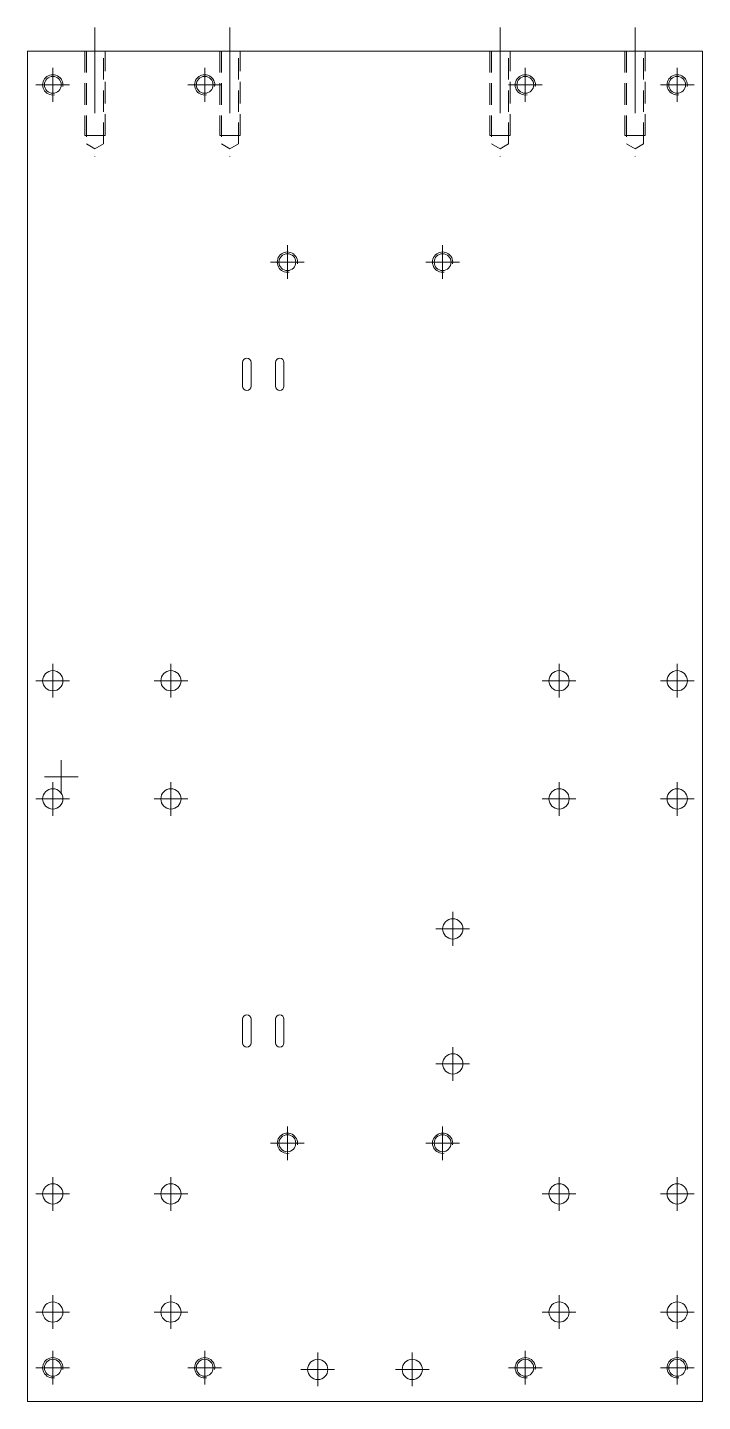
# Model space of a CAD drawing. Extents: x 0 to 200, y 0 to 407.
import ezdxf

# ---------------------------------------------------------------- set-up
doc = ezdxf.new("R2010")
doc.units = 0
doc.linetypes.add('DASHDOTX2', pattern=[50.8, 25.4, -12.7, 0, -12.7])
doc.linetypes.add('DASHED2', pattern=[9.525, 6.35, -3.175])
for name, color, linetype, lineweight, true_color in [('ALU_X_A', 7, 'CONTINUOUS', 0, 0x000000), ('axe', 1, 'DASHDOTX2', 0, 0xff0000), ('cacher', 3, 'DASHED2', 0, 0x00ff00)]:
    doc.layers.add(name, color=color, linetype=linetype, lineweight=lineweight, true_color=true_color)

msp = doc.modelspace()

# ---------------------------------------------------------------- linework, layer by layer
at = {"layer": 'ALU_X_A'}
for p, q in [((0, 400), (200, 400)), ((0, 0), (0, 400)), ((200, 400), (200, 0)), ((63.75, 307.75), (63.75, 300.75)), ((66.25, 300.75), (66.25, 307.75)), ((73.5, 307.75), (73.5, 300.75)), ((76, 300.75), (76, 307.75)), ((63.75, 113.25), (63.75, 106.25)), ((66.25, 106.25), (66.25, 113.25)), ((73.5, 113.25), (73.5, 106.25)), ((76, 106.25), (76, 113.25)), ((200, 0), (0, 0))]:
    msp.add_line(p, q, dxfattribs=at)
for centre, radius in [((7.5, 390), 2.5), ((52.5, 390), 2.5), ((147.5, 390), 2.5), ((192.5, 390), 2.5), ((77, 337.5), 2.5), ((77, 337.5), 2.5), ((123, 337.5), 2.5), ((123, 337.5), 2.5), ((7.5, 213.5), 3), ((42.5, 213.5), 3), ((157.5, 213.5), 3), ((192.5, 213.5), 3), ((7.5, 178.5), 3), ((42.5, 178.5), 3), ((157.5, 178.5), 3), ((192.5, 178.5), 3), ((126, 140), 3), ((126, 100), 3), ((77, 76.5), 2.5), ((77, 76.5), 2.5), ((77, 76.5), 2.5), ((123, 76.5), 2.5), ((123, 76.5), 2.5), ((123, 76.5), 2.5), ((7.5, 61.5), 3), ((42.5, 61.5), 3), ((157.5, 61.5), 3), ((192.5, 61.5), 3), ((7.5, 26.5), 3), ((42.5, 26.5), 3), ((157.5, 26.5), 3), ((192.5, 26.5), 3), ((7.5, 10), 2.5), ((52.5, 10), 2.5), ((86, 9.5), 3), ((114, 9.5), 3), ((147.5, 10), 2.5), ((192.5, 10), 2.5)]:
    msp.add_circle(centre, radius, dxfattribs=at)
for centre, radius, start, end in [((7.5, 390), 3, 350.4059, 279.5941), ((52.5, 390), 3, 350.4059, 279.5941), ((147.5, 390), 3, 350.4059, 279.5941), ((192.5, 390), 3, 350.4059, 279.5941), ((77, 337.5), 3, 350.4059, 279.5941), ((123, 337.5), 3, 350.4059, 279.5941), ((65, 307.75), 1.25, 360, 180), ((74.75, 307.75), 1.25, 360, 180), ((65, 300.75), 1.25, 180, 360), ((74.75, 300.75), 1.25, 180, 360), ((65, 113.25), 1.25, 0, 180), ((74.75, 113.25), 1.25, 0, 180), ((65, 106.25), 1.25, 180, 0), ((74.75, 106.25), 1.25, 180, 0), ((77, 76.5), 3, 350.4059, 279.5941), ((123, 76.5), 3, 350.4059, 279.5941), ((7.5, 10), 3, 350.4059, 279.5941), ((52.5, 10), 3, 350.4059, 279.5941), ((147.5, 10), 3, 350.4059, 279.5941), ((192.5, 10), 3, 350.4059, 279.5941)]:
    msp.add_arc(centre, radius, start, end, dxfattribs=at)
at = {"layer": 'axe'}
for p, q in [((20, 407), (20, 367)), ((60, 407), (60, 367)), ((140, 407), (140, 367)), ((180, 407), (180, 367)), ((7.5, 385), (7.5, 395)), ((52.5, 385), (52.5, 395)), ((147.5, 385), (147.5, 395)), ((192.5, 385), (192.5, 395)), ((2.5, 390), (12.5, 390)), ((47.5, 390), (57.5, 390)), ((142.5, 390), (152.5, 390)), ((187.5, 390), (197.5, 390)), ((77, 332.5), (77, 342.5)), ((123, 332.5), (123, 342.5)), ((72, 337.5), (82, 337.5)), ((118, 337.5), (128, 337.5)), ((7.5, 218.5), (7.5, 208.5)), ((42.5, 218.5), (42.5, 208.5)), ((157.5, 218.5), (157.5, 208.5)), ((192.5, 218.5), (192.5, 208.5)), ((2.5, 213.5), (12.5, 213.5)), ((37.5, 213.5), (47.5, 213.5)), ((152.5, 213.5), (162.5, 213.5)), ((187.5, 213.5), (197.5, 213.5)), ((10, 180), (10, 190)), ((5, 185), (15, 185)), ((7.5, 183.5), (7.5, 173.5)), ((42.5, 183.5), (42.5, 173.5)), ((157.5, 183.5), (157.5, 173.5)), ((192.5, 183.5), (192.5, 173.5)), ((2.5, 178.5), (12.5, 178.5)), ((37.5, 178.5), (47.5, 178.5)), ((152.5, 178.5), (162.5, 178.5)), ((187.5, 178.5), (197.5, 178.5)), ((126, 135), (126, 145)), ((121, 140), (131, 140)), ((126, 95), (126, 105)), ((121, 100), (131, 100)), ((77, 71.5), (77, 81.5)), ((123, 71.5), (123, 81.5)), ((72, 76.5), (82, 76.5)), ((118, 76.5), (128, 76.5)), ((7.5, 66.5), (7.5, 56.5)), ((42.5, 66.5), (42.5, 56.5)), ((157.5, 66.5), (157.5, 56.5)), ((192.5, 66.5), (192.5, 56.5)), ((2.5, 61.5), (12.5, 61.5)), ((37.5, 61.5), (47.5, 61.5)), ((152.5, 61.5), (162.5, 61.5)), ((187.5, 61.5), (197.5, 61.5)), ((7.5, 31.5), (7.5, 21.5)), ((42.5, 31.5), (42.5, 21.5)), ((157.5, 31.5), (157.5, 21.5)), ((192.5, 31.5), (192.5, 21.5)), ((2.5, 26.5), (12.5, 26.5)), ((37.5, 26.5), (47.5, 26.5)), ((152.5, 26.5), (162.5, 26.5)), ((187.5, 26.5), (197.5, 26.5)), ((7.5, 5), (7.5, 15)), ((52.5, 5), (52.5, 15)), ((86, 14.5), (86, 4.5)), ((114, 14.5), (114, 4.5)), ((147.5, 5), (147.5, 15)), ((192.5, 5), (192.5, 15)), ((2.5, 10), (12.5, 10)), ((47.5, 10), (57.5, 10)), ((81, 9.5), (91, 9.5)), ((109, 9.5), (119, 9.5)), ((142.5, 10), (152.5, 10)), ((187.5, 10), (197.5, 10))]:
    msp.add_line(p, q, dxfattribs=at)
at = {"layer": 'cacher'}
for p, q in [((17, 400), (17, 375)), ((17.5, 400), (17.5, 372.5)), ((22.5, 372.5), (22.5, 400)), ((23, 375), (23, 400)), ((57, 400), (57, 375)), ((57.5, 400), (57.5, 372.5)), ((62.5, 372.5), (62.5, 400)), ((63, 375), (63, 400)), ((137, 400), (137, 375)), ((137.5, 400), (137.5, 372.5)), ((142.5, 372.5), (142.5, 400)), ((143, 375), (143, 400)), ((177, 400), (177, 375)), ((177.5, 400), (177.5, 372.5)), ((182.5, 372.5), (182.5, 400)), ((183, 375), (183, 400)), ((17, 375), (23, 375)), ((57, 375), (63, 375)), ((137, 375), (143, 375)), ((177, 375), (183, 375)), ((17.5, 372.5), (20, 371.06)), ((20, 371.06), (22.5, 372.5)), ((57.5, 372.5), (60, 371.06)), ((60, 371.06), (62.5, 372.5)), ((137.5, 372.5), (140, 371.06)), ((140, 371.06), (142.5, 372.5)), ((177.5, 372.5), (180, 371.06)), ((180, 371.06), (182.5, 372.5))]:
    msp.add_line(p, q, dxfattribs=at)

doc.saveas('drawing.dxf')
